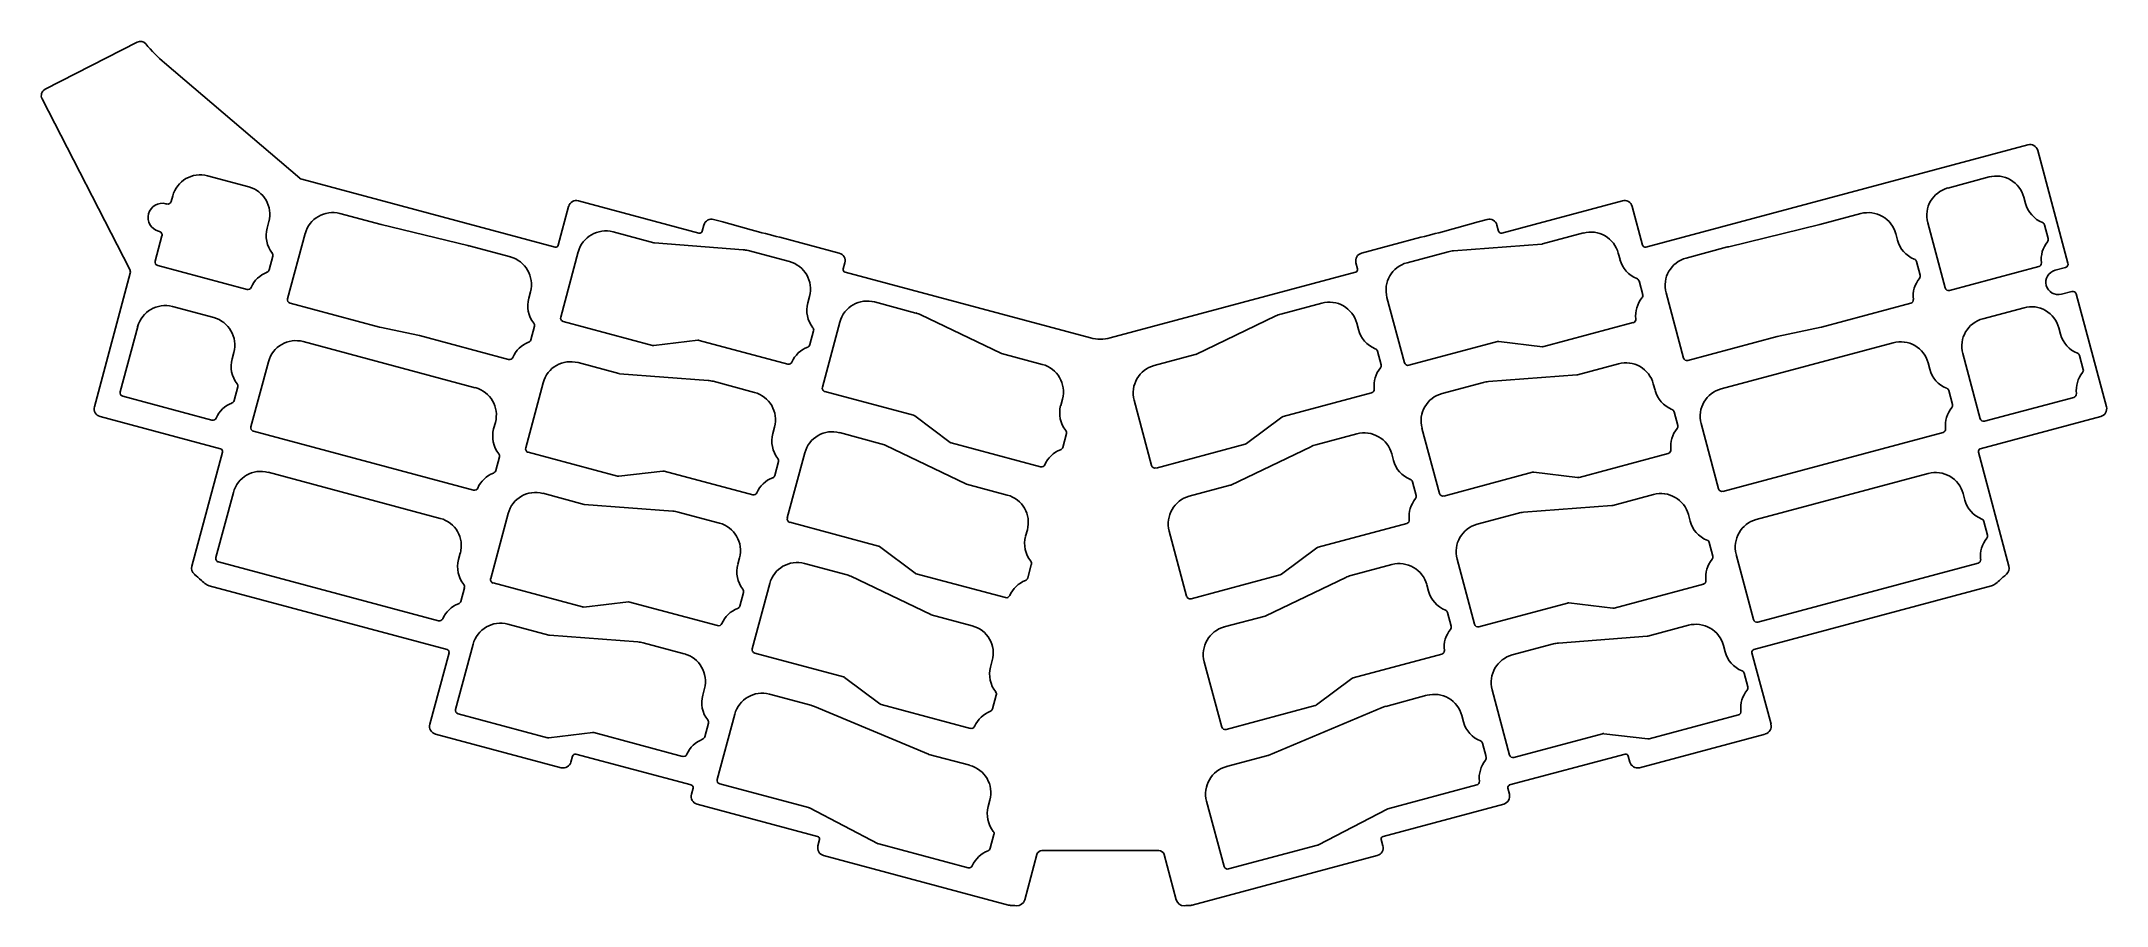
# Model space of a CAD drawing. Extents: x -149 to 142, y -48 to 74.
import ezdxf

# ---------------------------------------------------------------- set-up
doc = ezdxf.new("R2010")
doc.units = 0
doc.layers.add('VISIBLE', color=7, linetype='CONTINUOUS')

msp = doc.modelspace()

# ---------------------------------------------------------------- linework, layer by layer
at = {"layer": 'VISIBLE'}
for p, q in [((-148.46, 67.06), (-135.53, 73.7)), ((-131.66, 70.78), (-112.65, 54.55)), ((-136.55, 41.7), (-148.89, 65.72)), ((76.73, 44.85), (130.48, 59.25)), ((131.86, 58.46), (136.11, 42.59)), ((-119.82, 53.33), (-125.61, 54.88)), ((-112.36, 54.4), (-76.73, 44.85)), ((125.01, 54.72), (119.21, 53.16)), ((-131.47, 50.95), (-131.33, 50.91)), ((-130.51, 52.05), (-130.72, 51.27)), ((-101.19, 48.01), (-106.99, 49.57)), ((-76.27, 45.12), (-74.81, 50.57)), ((-73.43, 51.36), (-56.48, 46.82)), ((56.48, 46.82), (73.43, 51.36)), ((74.81, 50.57), (76.27, 45.12)), ((106.99, 49.57), (101.19, 48.01)), ((130.15, 50.98), (129.91, 51.89)), ((-132.37, 47.05), (-132.5, 47.09)), ((-117.23, 47.52), (-116.99, 48.43)), ((-111.89, 46.74), (-114.35, 37.56)), ((-101.19, 48.01), (-89, 45.06)), ((-62.81, 45.45), (-68.56, 46.99)), ((-56.02, 47.08), (-55.79, 47.94)), ((-54.41, 48.73), (-53.14, 48.39)), ((53.14, 48.39), (54.41, 48.73)), ((55.79, 47.94), (56.02, 47.08)), ((67.95, 46.83), (62.2, 45.29)), ((88.39, 44.9), (101.19, 48.01)), ((112.13, 45.83), (111.89, 46.74)), ((116.38, 48.27), (118.84, 39.09)), ((133.34, 46.04), (132.82, 47.97)), ((-132.02, 46.44), (-132.97, 42.87)), ((-83.01, 43.47), (-88.81, 45.02)), ((-73.46, 44.16), (-75.92, 34.98)), ((-62.72, 45.43), (-50.27, 44.48)), ((-43.75, 42.81), (-49.54, 44.36)), ((-45.09, 46.23), (-36.74, 44)), ((36.74, 44), (45.09, 46.23)), ((48.94, 44.2), (43.14, 42.64)), ((49.67, 44.32), (62.11, 45.27)), ((73.1, 43.09), (72.85, 44)), ((88.2, 44.86), (82.41, 43.3)), ((-141.53, 22.38), (-136.49, 41.16)), ((-132.62, 42.26), (-120.06, 38.9)), ((-116.94, 41.64), (-116.42, 43.58)), ((-35.94, 42.62), (-36.17, 41.77)), ((-35.9, 41.31), (-1.39, 32.06)), ((1.39, 32.06), (35.9, 41.31)), ((36.17, 41.77), (35.94, 42.62)), ((115.32, 40.89), (114.8, 42.82)), ((119.45, 38.74), (132.01, 42.1)), ((135.76, 41.98), (134.31, 41.59)), ((-80.43, 37.66), (-80.19, 38.57)), ((-41.16, 37), (-40.92, 37.91)), ((76.29, 38.15), (75.77, 40.08)), ((79.58, 38.4), (82.04, 29.23)), ((135.21, 38.21), (136.66, 38.6)), ((137.28, 38.25), (141.53, 22.38)), ((-124.75, 34.93), (-130.54, 36.48)), ((-113.99, 36.95), (-101.44, 33.59)), ((-25.96, 35.57), (-31.76, 37.13)), ((-25.27, 35.32), (-14.02, 29.92)), ((13.41, 29.75), (24.66, 35.15)), ((31.15, 36.97), (25.36, 35.41)), ((40.31, 37.74), (42.77, 28.57)), ((101.44, 33.59), (113.99, 36.95)), ((129.94, 36.32), (124.14, 34.76)), ((-135.44, 33.65), (-137.9, 24.47)), ((-95.81, 32.4), (-101.38, 33.57)), ((-95.81, 32.4), (-83.26, 29.04)), ((-80.14, 31.78), (-79.62, 33.72)), ((-75.56, 34.37), (-63.01, 31.01)), ((-40.87, 31.12), (-40.36, 33.05)), ((-36.66, 34.3), (-39.12, 25.12)), ((36.3, 33.23), (36.05, 34.14)), ((62.4, 30.84), (74.96, 34.21)), ((82.65, 28.87), (95.21, 32.24)), ((101.39, 33.58), (95.21, 32.24)), ((135.08, 32.58), (134.84, 33.49)), ((-122.16, 29.12), (-121.92, 30.03)), ((-87.95, 25.06), (-112.14, 31.55)), ((-56.64, 31.73), (-62.82, 30.99)), ((-56.45, 31.72), (-43.99, 28.38)), ((-8.18, 28.34), (-13.93, 29.88)), ((13.32, 29.72), (7.57, 28.18)), ((39.48, 28.29), (38.97, 30.22)), ((43.38, 28.21), (55.85, 31.55)), ((62.21, 30.83), (56.04, 31.57)), ((111.54, 31.39), (87.34, 24.9)), ((121.31, 29.86), (123.77, 20.69)), ((138.27, 27.64), (137.75, 29.57)), ((-117.04, 28.72), (-119.5, 19.54)), ((-67.74, 27.05), (-73.49, 28.59)), ((-67.65, 27.03), (-55.2, 26.08)), ((54.6, 25.92), (67.04, 26.87)), ((72.89, 28.43), (67.13, 26.88)), ((116.68, 27.65), (116.43, 28.56)), ((-137.55, 23.86), (-124.99, 20.5)), ((-121.87, 23.24), (-121.36, 25.18)), ((-78.39, 25.76), (-80.85, 16.58)), ((-48.68, 24.4), (-54.47, 25.96)), ((-38.76, 24.51), (-26.3, 21.17)), ((-5.59, 22.54), (-5.35, 23.44)), ((4.74, 23.28), (7.2, 14.11)), ((25.69, 21.01), (38.16, 24.35)), ((53.87, 25.79), (48.07, 24.24)), ((78.03, 24.69), (77.78, 25.6)), ((119.87, 22.71), (119.35, 24.64)), ((124.38, 20.33), (136.94, 23.7)), ((-123.78, 16.46), (-140.73, 21)), ((-21.15, 17.36), (-26.13, 21.09)), ((25.52, 20.93), (20.54, 17.2)), ((81.22, 19.75), (80.7, 21.68)), ((140.73, 21), (123.78, 16.46)), ((-119.15, 18.93), (-88.19, 10.64)), ((-85.36, 19.26), (-85.12, 20.17)), ((-46.09, 18.6), (-45.85, 19.51)), ((-30.89, 17.17), (-36.69, 18.73)), ((-5.3, 16.66), (-4.79, 18.59)), ((36.08, 18.56), (30.29, 17.01)), ((45.24, 19.34), (47.7, 10.17)), ((84.51, 20), (86.97, 10.83)), ((87.58, 10.47), (118.54, 18.77)), ((-127.82, -0.06), (-123.51, 16)), ((-85.07, 13.38), (-84.55, 15.31)), ((-80.5, 15.97), (-67.94, 12.61)), ((-45.8, 12.72), (-45.29, 14.65)), ((-41.59, 15.9), (-44.05, 6.72)), ((-30.2, 16.92), (-18.95, 11.52)), ((-20.98, 17.28), (-8.42, 13.91)), ((7.82, 13.75), (20.37, 17.12)), ((18.34, 11.35), (29.59, 16.75)), ((41.23, 14.83), (40.98, 15.74)), ((67.33, 12.44), (79.89, 15.81)), ((123.51, 16), (127.82, -0.06)), ((-92.88, 6.66), (-117.07, 13.15)), ((-61.57, 13.33), (-67.75, 12.59)), ((-61.39, 13.32), (-48.92, 9.98)), ((44.41, 9.88), (43.9, 11.82)), ((48.32, 9.81), (60.78, 13.15)), ((67.14, 12.43), (60.97, 13.17)), ((116.47, 12.98), (92.27, 6.5)), ((-121.97, 10.32), (-124.43, 1.14)), ((-72.63, 8.63), (-78.42, 10.19)), ((-13.11, 9.94), (-18.86, 11.48)), ((18.25, 11.32), (12.5, 9.78)), ((77.82, 10.02), (72.07, 8.48)), ((121.61, 9.25), (121.37, 10.16)), ((-83.32, 7.36), (-85.78, -1.82)), ((-72.63, 8.63), (-60.14, 7.68)), ((-53.61, 6), (-59.4, 7.56)), ((-43.69, 6.11), (-31.23, 2.77)), ((30.62, 2.61), (43.09, 5.95)), ((58.8, 7.39), (53, 5.84)), ((59.53, 7.52), (71.97, 8.47)), ((82.96, 6.29), (82.71, 7.2)), ((124.8, 4.31), (124.28, 6.24)), ((-10.52, 4.14), (-10.28, 5.04)), ((9.67, 4.88), (12.13, -4.29)), ((86.15, 1.34), (85.63, 3.28)), ((-124.08, 0.53), (-93.12, -7.76)), ((-90.29, 0.86), (-90.05, 1.76)), ((-51.02, 0.2), (-50.78, 1.1)), ((-35.82, -1.23), (-41.62, 0.33)), ((-26.08, -1.04), (-31.06, 2.69)), ((-10.23, -1.74), (-9.72, 0.19)), ((30.45, 2.52), (25.47, -1.2)), ((41.01, 0.16), (35.22, -1.39)), ((50.17, 0.94), (52.63, -8.23)), ((89.44, 1.6), (91.9, -7.57)), ((92.51, -7.93), (123.47, 0.37)), ((-91.91, -11.8), (-125.38, -2.83)), ((-85.43, -2.43), (-72.87, -5.8)), ((-46.52, -2.5), (-48.98, -11.68)), ((-35.13, -1.48), (-23.88, -6.88)), ((-25.91, -1.12), (-13.35, -4.49)), ((12.75, -4.65), (25.3, -1.28)), ((23.27, -7.05), (34.52, -1.65)), ((46.16, -3.57), (45.91, -2.67)), ((72.26, -5.96), (84.82, -2.59)), ((125.38, -2.83), (91.91, -11.8)), ((-90, -5.02), (-89.48, -3.09)), ((-66.41, -5.06), (-72.68, -5.81)), ((-66.41, -5.06), (-53.85, -8.43)), ((-50.73, -5.68), (-50.22, -3.75)), ((53.25, -8.59), (65.71, -5.25)), ((72.07, -5.97), (65.9, -5.23)), ((-77.6, -9.76), (-83.35, -8.21)), ((-18.04, -8.46), (-23.79, -6.92)), ((23.18, -7.08), (17.43, -8.62)), ((49.34, -8.52), (48.83, -6.58)), ((82.75, -8.38), (77, -9.92)), ((-88.25, -11.04), (-90.71, -20.22)), ((-77.51, -9.77), (-65.07, -10.72)), ((-58.54, -12.4), (-64.33, -10.84)), ((63.73, -11.01), (57.93, -12.56)), ((64.46, -10.88), (76.9, -9.93)), ((87.89, -12.11), (87.65, -11.21)), ((-94.34, -22.31), (-91.64, -12.26)), ((-48.62, -12.29), (-36.16, -15.63)), ((-15.45, -14.26), (-15.21, -13.36)), ((14.61, -13.52), (17.06, -22.7)), ((35.55, -15.79), (48.02, -12.45)), ((91.64, -12.26), (94.34, -22.31)), ((-55.95, -18.2), (-55.71, -17.3)), ((-31.01, -19.44), (-35.99, -15.71)), ((35.38, -15.88), (30.4, -19.6)), ((91.08, -17.06), (90.56, -15.12)), ((-40.75, -19.63), (-46.55, -18.08)), ((-40.24, -19.8), (-24.2, -26.53)), ((-30.84, -19.52), (-18.28, -22.89)), ((-15.17, -20.14), (-14.65, -18.21)), ((17.68, -23.05), (30.23, -19.68)), ((23.59, -26.69), (39.64, -19.96)), ((45.94, -18.24), (40.15, -19.79)), ((55.11, -17.46), (57.56, -26.64)), ((-90.36, -20.83), (-77.8, -24.2)), ((-55.66, -24.08), (-55.15, -22.15)), ((-51.45, -20.9), (-53.91, -30.08)), ((51.09, -21.97), (50.84, -21.07)), ((77.19, -24.36), (89.75, -20.99)), ((-75.86, -28.43), (-93.54, -23.69)), ((-71.43, -23.47), (-77.61, -24.21)), ((-71.25, -23.49), (-58.78, -26.83)), ((54.27, -26.92), (53.76, -24.99)), ((58.18, -26.99), (70.64, -23.65)), ((77, -24.37), (70.83, -23.64)), ((93.54, -23.69), (75.86, -28.43)), ((-74.26, -26.78), (-74.49, -27.63)), ((-57.57, -30.86), (-73.8, -26.51)), ((-18.37, -28.09), (-24.13, -26.55)), ((23.53, -26.71), (17.76, -28.25)), ((73.8, -26.51), (57.57, -30.86)), ((74.49, -27.63), (74.26, -26.78)), ((-57.53, -32.17), (-57.31, -31.32)), ((-53.55, -30.69), (-41.05, -34.04)), ((40.44, -34.21), (52.95, -30.85)), ((57.31, -31.32), (57.53, -32.17)), ((-39.79, -38.09), (-56.74, -33.55)), ((-31.27, -39.12), (-40.95, -34.08)), ((-15.78, -33.9), (-15.54, -32.99)), ((14.94, -33.15), (17.39, -42.33)), ((40.34, -34.24), (30.67, -39.28)), ((56.74, -33.55), (39.79, -38.09)), ((-39.75, -39.4), (-39.52, -38.55)), ((-31.17, -39.16), (-18.61, -42.52)), ((-15.5, -39.77), (-14.98, -37.84)), ((-8.95, -40.66), (-10.65, -47.02)), ((8.23, -40.1), (-8.23, -40.1)), ((10.65, -47.02), (8.95, -40.66)), ((18.01, -42.68), (30.56, -39.32)), ((39.52, -38.55), (39.75, -39.4)), ((-12.93, -47.76), (-38.95, -40.78)), ((38.95, -40.78), (12.93, -47.76))]:
    msp.add_line(p, q, dxfattribs=at)
for centre, radius, start, end in [((-135.07, 72.81), 1, 39.8457, 117.1857), ((-117.1, 87.78), 22.39, 219.7926, 229.4304), ((-148, 66.17), 1, 117.1857, 207.1857), ((130.77, 58.17), 1.13, 15, 105), ((-126.65, 51.02), 4, 75, 165), ((-120.85, 49.46), 4, 345, 75), ((-112.17, 55.12), 0.75, 229.5147, 255), ((120.25, 49.3), 4, 105, 195), ((126.04, 50.85), 4, 15, 105), ((-131.98, 49.02), 2, 75, 255), ((-131.2, 51.4), 0.5, 255, 345), ((-108.02, 45.7), 4, 75, 165), ((-73.72, 50.28), 1.12, 75, 165), ((73.72, 50.28), 1.12, 15, 105), ((108.02, 45.7), 4, 15, 105), ((134.01, 52.02), 4, 195, 248.1301), ((-132.5, 46.57), 0.5, 345, 75), ((-113.37, 46.48), 4, 165, 218.1301), ((-69.6, 43.12), 4, 75, 165), ((-56.38, 47.18), 0.375, 255, 345), ((-54.7, 47.65), 1.12, 75, 165), ((0, 230.61), 189.81, 253.742, 256.258), ((0, 230.61), 189.81, 283.742, 286.258), ((54.7, 47.65), 1.12, 15, 105), ((56.38, 47.18), 0.375, 195, 285), ((68.99, 42.96), 4, 15, 105), ((132.34, 47.84), 0.5, 15, 68.1301), ((-116.91, 43.71), 0.5, 345, 38.1301), ((-89.85, 41.15), 4, 75, 77.7959), ((-76.63, 45.21), 0.375, 255, 345), ((-62.68, 45.93), 0.5, 255, 265.638), ((-50.58, 40.49), 4, 75, 85.638), ((-37.03, 42.91), 1.12, 345, 75), ((37.03, 42.91), 1.12, 105, 195), ((49.97, 40.33), 4, 94.362, 105), ((62.07, 45.77), 0.5, 274.362, 285), ((76.63, 45.21), 0.375, 195, 285), ((89.24, 40.99), 4, 102.3352, 105), ((115.99, 46.87), 4, 195, 248.1301), ((136.35, 43.08), 4, 141.0567, 186.335), ((132.85, 45.91), 0.5, 321.0567, 15), ((-137.22, 41.36), 0.75, 345, 27.1857), ((-132.49, 42.75), 0.5, 165, 255), ((-115.81, 37.57), 4, 111.0567, 156.335), ((-117.43, 41.77), 0.5, 291.0567, 345), ((-84.05, 39.6), 4, 345, 75), ((-44.78, 38.94), 4, 345, 75), ((-35.81, 41.67), 0.375, 165, 255), ((35.81, 41.67), 0.375, 285, 15), ((44.18, 38.78), 4, 105, 195), ((76.96, 44.12), 4, 195, 248.1301), ((83.44, 39.44), 4, 105, 195), ((114.32, 42.69), 0.5, 15, 68.1301), ((114.84, 40.76), 0.5, 321.0567, 15), ((131.88, 42.58), 0.5, 285, 6.335), ((134.76, 39.9), 1.75, 105, 285), ((135.63, 42.46), 0.5, 285, 15), ((-119.93, 39.38), 0.5, 255, 336.335), ((75.28, 39.95), 0.5, 15, 68.1301), ((75.8, 38.02), 0.5, 321.0567, 15), ((118.34, 37.93), 4, 141.0567, 186.335), ((119.32, 39.22), 0.5, 195, 285), ((136.79, 38.12), 0.5, 15, 105), ((-131.58, 32.61), 4, 75, 165), ((-125.78, 31.06), 4, 345, 75), ((-113.86, 37.43), 0.5, 165, 255), ((-76.57, 36.62), 4, 165, 218.1301), ((-75.44, 34.85), 0.5, 165, 255), ((-37.3, 35.96), 4, 165, 218.1301), ((-32.79, 33.26), 4, 75, 165), ((-27, 31.71), 4, 64.362, 75), ((26.39, 31.55), 4, 105, 115.638), ((32.19, 33.1), 4, 15, 105), ((79.3, 35.19), 4, 141.0567, 186.335), ((113.86, 37.43), 0.5, 285, 6.335), ((130.97, 32.45), 4, 15, 105), ((-101.31, 34.07), 0.5, 255, 261.2029), ((-80.11, 33.84), 0.5, 345, 38.1301), ((-40.84, 33.18), 0.5, 345, 38.1301), ((0, 37.25), 5.38, 255, 285), ((40.16, 34.26), 4, 195, 248.1301), ((74.83, 34.69), 0.5, 285, 6.335), ((101.31, 34.07), 0.5, 279.4074, 285), ((125.18, 30.9), 4, 105, 195), ((138.94, 33.62), 4, 195, 248.1301), ((-118.3, 28.08), 4, 165, 218.1301), ((-113.18, 27.68), 4, 75, 165), ((-83.13, 29.52), 0.5, 255, 336.335), ((-79.01, 27.71), 4, 111.0567, 156.335), ((-80.62, 31.91), 0.5, 291.0567, 345), ((-62.88, 31.49), 0.5, 255, 276.7994), ((-56.58, 31.23), 0.5, 75, 96.7994), ((-39.74, 27.05), 4, 111.0567, 156.335), ((-41.36, 31.25), 0.5, 291.0567, 345), ((-13.8, 30.37), 0.5, 244.362, 255), ((13.19, 30.21), 0.5, 285, 295.638), ((38.48, 30.09), 0.5, 15, 68.1301), ((55.98, 31.07), 0.5, 83.2006, 105), ((62.27, 31.33), 0.5, 263.2006, 285), ((82.52, 29.36), 0.5, 195, 285), ((112.57, 27.52), 4, 15, 105), ((137.27, 29.44), 0.5, 15, 68.1301), ((-74.53, 24.72), 4, 75, 165), ((-67.61, 27.53), 0.5, 255, 265.638), ((-43.86, 28.86), 0.5, 255, 336.335), ((-9.21, 24.48), 4, 345, 75), ((8.61, 24.32), 4, 105, 195), ((42.5, 25.33), 4, 141.0567, 186.335), ((39, 28.16), 0.5, 321.0567, 15), ((43.26, 28.7), 0.5, 195, 285), ((67.01, 27.37), 0.5, 274.362, 285), ((73.92, 24.56), 4, 15, 105), ((120.54, 28.68), 4, 195, 248.1301), ((141.28, 24.68), 4, 141.0567, 186.335), ((137.78, 27.51), 0.5, 321.0567, 15), ((-137.42, 24.34), 0.5, 165, 255), ((-121.84, 25.3), 0.5, 345, 38.1301), ((-88.98, 21.2), 4, 345, 75), ((-55.51, 22.09), 4, 75, 85.638), ((-49.71, 20.54), 4, 345, 75), ((-38.63, 24.99), 0.5, 165, 255), ((38.03, 24.83), 0.5, 285, 6.335), ((49.11, 20.38), 4, 105, 195), ((54.9, 21.93), 4, 94.362, 105), ((81.89, 25.72), 4, 195, 248.1301), ((88.37, 21.04), 4, 105, 195), ((118.87, 24.51), 0.5, 15, 68.1301), ((136.81, 24.18), 0.5, 285, 6.335), ((-140.44, 22.09), 1.13, 165, 255), ((-124.86, 20.98), 0.5, 255, 336.335), ((-120.74, 19.17), 4, 111.0567, 156.335), ((-122.36, 23.37), 0.5, 291.0567, 345), ((-26.43, 20.69), 0.5, 53.2006, 75), ((-1.73, 21.5), 4, 165, 218.1301), ((25.82, 20.53), 0.5, 105, 126.7994), ((80.21, 21.55), 0.5, 15, 68.1301), ((122.88, 19.75), 4, 141.0567, 186.335), ((119.38, 22.58), 0.5, 321.0567, 15), ((124.25, 20.82), 0.5, 195, 285), ((140.44, 22.09), 1.13, 285, 15), ((-119.02, 19.41), 0.5, 165, 255), ((-81.5, 18.22), 4, 165, 218.1301), ((-42.23, 17.56), 4, 165, 218.1301), ((-37.72, 14.86), 4, 75, 165), ((-5.27, 18.72), 0.5, 345, 38.1301), ((37.12, 14.7), 4, 15, 105), ((84.23, 16.79), 4, 141.0567, 186.335), ((80.73, 19.62), 0.5, 321.0567, 15), ((118.41, 19.25), 0.5, 285, 6.335), ((-123.88, 16.1), 0.375, 345, 75), ((-85.04, 15.44), 0.5, 345, 38.1301), ((-80.37, 16.45), 0.5, 165, 255), ((-45.77, 14.78), 0.5, 345, 38.1301), ((-31.93, 13.31), 4, 64.362, 75), ((-20.85, 17.76), 0.5, 233.2006, 255), ((-4.17, 12.59), 4, 111.0567, 156.335), ((-5.79, 16.79), 0.5, 291.0567, 345), ((20.24, 17.6), 0.5, 285, 306.7994), ((31.32, 13.15), 4, 105, 115.638), ((45.09, 15.86), 4, 195, 248.1301), ((79.76, 16.29), 0.5, 285, 6.335), ((123.88, 16.1), 0.375, 105, 195), ((-118.11, 9.28), 4, 75, 165), ((-83.94, 9.31), 4, 111.0567, 156.335), ((-85.55, 13.51), 0.5, 291.0567, 345), ((-67.81, 13.09), 0.5, 255, 276.7994), ((-61.51, 12.83), 0.5, 75, 96.7994), ((-44.67, 8.65), 4, 111.0567, 156.335), ((-46.29, 12.85), 0.5, 291.0567, 345), ((-8.29, 14.4), 0.5, 255, 336.335), ((7.69, 14.24), 0.5, 195, 285), ((43.41, 11.69), 0.5, 15, 68.1301), ((60.91, 12.67), 0.5, 83.2006, 105), ((67.2, 12.93), 0.5, 263.2006, 285), ((117.5, 9.12), 4, 15, 105), ((-88.06, 11.12), 0.5, 255, 336.335), ((-79.46, 6.32), 4, 75, 165), ((-48.79, 10.46), 0.5, 255, 336.335), ((-18.73, 11.97), 0.5, 244.362, 255), ((-14.14, 6.08), 4, 345, 75), ((13.54, 5.92), 4, 105, 195), ((18.12, 11.8), 0.5, 285, 295.638), ((47.43, 6.93), 4, 141.0567, 186.335), ((43.93, 9.76), 0.5, 321.0567, 15), ((48.19, 10.3), 0.5, 195, 285), ((78.85, 6.16), 4, 15, 105), ((87.45, 10.96), 0.5, 195, 285), ((125.47, 10.28), 4, 195, 248.1301), ((-93.91, 2.8), 4, 345, 75), ((-60.44, 3.69), 4, 75, 85.638), ((-54.64, 2.14), 4, 345, 75), ((-43.56, 6.59), 0.5, 165, 255), ((42.96, 6.43), 0.5, 285, 6.335), ((54.04, 1.98), 4, 105, 195), ((59.83, 3.53), 4, 94.362, 105), ((71.94, 8.97), 0.5, 274.362, 285), ((86.82, 7.32), 4, 195, 248.1301), ((93.31, 2.64), 4, 105, 195), ((123.8, 6.11), 0.5, 15, 68.1301), ((-6.66, 3.1), 4, 165, 218.1301), ((85.15, 3.15), 0.5, 15, 68.1301), ((127.81, 1.35), 4, 141.0567, 186.335), ((124.31, 4.18), 0.5, 321.0567, 15), ((-123.95, 1.01), 0.5, 165, 255), ((-86.43, -0.18), 4, 165, 218.1301), ((-47.16, -0.84), 4, 165, 218.1301), ((-42.66, -3.54), 4, 75, 165), ((-31.36, 2.29), 0.5, 53.2006, 75), ((-10.2, 0.32), 0.5, 345, 38.1301), ((30.75, 2.12), 0.5, 105, 126.7994), ((42.05, -3.7), 4, 15, 105), ((89.16, -1.61), 4, 141.0567, 186.335), ((85.66, 1.22), 0.5, 321.0567, 15), ((123.34, 0.85), 0.5, 285, 6.335), ((-126.73, -0.35), 1.12, 165, 228.6587), ((-87.13, 44.67), 61.08, 228.6587, 229.9084), ((0, 148.16), 196.37, 229.9084, 230.1583), ((-125.09, -1.75), 1.13, 230.1583, 255), ((-89.97, -2.96), 0.5, 345, 38.1301), ((-85.3, -1.95), 0.5, 165, 255), ((-36.86, -5.09), 4, 64.362, 75), ((-25.78, -0.64), 0.5, 233.2006, 255), ((-9.1, -5.81), 4, 111.0567, 156.335), ((-10.72, -1.61), 0.5, 291.0567, 345), ((25.17, -0.8), 0.5, 285, 306.7994), ((36.25, -5.25), 4, 105, 115.638), ((84.69, -2.11), 0.5, 285, 6.335), ((125.09, -1.75), 1.12, 285, 309.8417), ((0, 148.16), 196.37, 309.8417, 310.0916), ((87.13, 44.67), 61.08, 310.0916, 311.3413), ((126.73, -0.35), 1.12, 311.3413, 15), ((-88.87, -9.09), 4, 111.0567, 156.335), ((-90.48, -4.89), 0.5, 291.0567, 345), ((-72.74, -5.31), 0.5, 255, 276.7994), ((-51.22, -5.55), 0.5, 291.0567, 345), ((-50.7, -3.62), 0.5, 345, 38.1301), ((-13.22, -4), 0.5, 255, 336.335), ((12.62, -4.17), 0.5, 195, 285), ((50.02, -2.54), 4, 195, 248.1301), ((65.84, -5.73), 0.5, 83.2006, 105), ((-92.99, -7.28), 0.5, 255, 336.335), ((-84.39, -12.08), 4, 75, 165), ((-53.72, -7.94), 0.5, 255, 336.335), ((-49.6, -9.75), 4, 111.0567, 156.335), ((-23.66, -6.43), 0.5, 244.362, 255), ((-19.07, -12.32), 4, 345, 75), ((18.47, -12.48), 4, 105, 195), ((23.06, -6.6), 0.5, 285, 295.638), ((48.34, -6.71), 0.5, 15, 68.1301), ((48.86, -8.65), 0.5, 321.0567, 15), ((53.12, -8.1), 0.5, 195, 285), ((72.13, -5.47), 0.5, 263.2006, 285), ((83.78, -12.24), 4, 15, 105), ((92.38, -7.44), 0.5, 195, 285), ((-77.47, -9.27), 0.5, 255, 265.638), ((-65.37, -14.71), 4, 75, 85.638), ((52.36, -11.47), 4, 141.0567, 186.335), ((64.76, -14.87), 4, 94.362, 105), ((76.87, -9.43), 0.5, 274.362, 285), ((-92.01, -12.16), 0.375, 345, 75), ((-59.57, -16.26), 4, 345, 75), ((-48.49, -11.81), 0.5, 165, 255), ((-11.59, -15.3), 4, 165, 218.1301), ((47.89, -11.97), 0.5, 285, 6.335), ((58.97, -16.42), 4, 105, 195), ((91.75, -11.08), 4, 195, 248.1301), ((92.01, -12.16), 0.375, 105, 195), ((-36.29, -16.11), 0.5, 53.2006, 75), ((35.68, -16.28), 0.5, 105, 126.7994), ((90.08, -15.25), 0.5, 15, 68.1301), ((90.59, -17.19), 0.5, 321.0567, 15), ((-90.23, -20.35), 0.5, 165, 255), ((-52.09, -19.24), 4, 165, 218.1301), ((-47.59, -21.94), 4, 75, 165), ((-41.79, -23.49), 4, 67.2697, 75), ((-30.71, -19.04), 0.5, 233.2006, 255), ((-15.65, -20.01), 0.5, 291.0567, 345), ((-15.13, -18.08), 0.5, 345, 38.1301), ((30.1, -19.2), 0.5, 285, 306.7994), ((41.18, -23.65), 4, 105, 112.7303), ((46.98, -22.1), 4, 15, 105), ((94.09, -20.01), 4, 141.0567, 186.335), ((-93.25, -22.6), 1.13, 165, 255), ((-55.63, -22.02), 0.5, 345, 38.1301), ((-18.15, -22.4), 0.5, 255, 336.335), ((-14.03, -24.21), 4, 111.0567, 156.335), ((17.55, -22.57), 0.5, 195, 285), ((54.95, -20.94), 4, 195, 248.1301), ((89.62, -20.51), 0.5, 285, 6.335), ((93.25, -22.6), 1.12, 285, 15), ((-77.67, -23.71), 0.5, 255, 276.7994), ((-71.38, -23.97), 0.5, 75, 96.7994), ((-54.53, -28.15), 4, 111.0567, 156.335), ((-56.15, -23.95), 0.5, 291.0567, 345), ((53.27, -25.11), 0.5, 15, 68.1301), ((70.77, -24.13), 0.5, 83.2006, 105), ((77.06, -23.88), 0.5, 263.2006, 285), ((-75.57, -27.34), 1.12, 255, 345), ((-73.9, -26.88), 0.375, 75, 165), ((-58.65, -26.34), 0.5, 255, 336.335), ((-24, -26.06), 0.5, 247.2697, 255), ((-19.41, -31.96), 4, 345, 75), ((18.8, -32.12), 4, 105, 195), ((23.4, -26.23), 0.5, 285, 292.7303), ((57.29, -29.88), 4, 141.0567, 186.335), ((53.79, -27.05), 0.5, 321.0567, 15), ((58.05, -26.51), 0.5, 195, 285), ((73.9, -26.88), 0.375, 15, 105), ((75.57, -27.34), 1.12, 195, 285), ((-57.67, -31.23), 0.375, 345, 75), ((-53.43, -30.21), 0.5, 165, 255), ((52.82, -30.37), 0.5, 285, 6.335), ((57.67, -31.23), 0.375, 105, 195), ((-56.45, -32.46), 1.12, 165, 255), ((-41.18, -34.53), 0.5, 62.5188, 75), ((-11.92, -34.93), 4, 165, 218.1301), ((40.57, -34.69), 0.5, 105, 117.4812), ((56.45, -32.46), 1.12, 285, 15), ((-15.46, -37.71), 0.5, 345, 38.1301), ((-39.88, -38.46), 0.375, 345, 75), ((-38.66, -39.7), 1.12, 165, 255), ((-31.04, -38.67), 0.5, 242.5188, 255), ((-14.36, -43.84), 4, 111.0567, 156.335), ((-15.98, -39.64), 0.5, 291.0567, 345), ((-8.23, -40.85), 0.75, 90, 165), ((8.23, -40.85), 0.75, 15, 90), ((30.43, -38.84), 0.5, 285, 297.4812), ((38.66, -39.7), 1.12, 285, 15), ((39.88, -38.46), 0.375, 105, 195), ((-18.48, -42.04), 0.5, 255, 336.335), ((17.88, -42.2), 0.5, 195, 285), ((-12.63, -46.67), 1.12, 255, 266.2897), ((0, 148.16), 196.37, 266.2897, 266.5525), ((-11.74, -46.73), 1.13, 266.5525, 345), ((11.74, -46.73), 1.12, 195, 273.4475), ((0, 148.16), 196.37, 273.4475, 273.7103), ((12.63, -46.67), 1.13, 273.7103, 285)]:
    msp.add_arc(centre, radius, start, end, dxfattribs=at)

doc.saveas('drawing.dxf')
